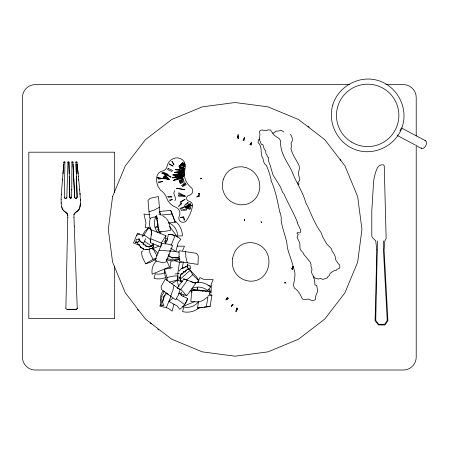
<?xml version="1.0" encoding="UTF-8"?>
<svg xmlns="http://www.w3.org/2000/svg" width="449" height="449" viewBox="0 0 449 449"><rect width="100%" height="100%" fill="white"/><g stroke="black" fill="none" stroke-linecap="round" stroke-linejoin="round"><path stroke-width="0.67" d="M73.967 217.327L73.973 214.527L75.539 212.411M71.728 189.955L71.952 161.937L72.923 161.937L73.064 164.839A86.309 0.466 87.3 0 1 73.513 173.752L73.664 176.872A86.309 0.466 87.3 0 1 74.629 196.769M71.952 161.937L71.941 162.572L72.951 162.572L72.923 161.937M71.733 189.641L71.672 197.201A0.915 0.892 0.5 0 1 70.762 198.093L70.74 198.088M62.989 173.752A86.55 0.404 -85.5 0 1 63.719 164.839L63.954 161.937L64.925 161.937L64.359 197.257A1.229 1.207 0.5 0 0 65.605 198.396A1.229 1.207 0.5 0 0 66.817 197.223L67.951 161.937L68.927 161.937L68.994 164.839A86.219 0.303 88.7 0 1 69.219 173.752M184.96 170.171L183.304 169.93L179.381 167.87L183.602 167.443L182.692 173.673L182.844 176.861L172.629 177.725L178.724 175.834L182.844 176.861L184.315 174.734L184.393 173.538L179.123 173.437L174.313 172.349L179.432 171.411L184.735 171.557M64.925 161.937L64.914 162.572L63.91 162.572L63.954 161.937M62.675 209.509L63.977 211.097A23.095 1.605 31.3 0 1 65.088 211.805L67.502 214.038M65.874 308.177L67.777 217.282M67.951 161.937L67.934 162.572L68.938 162.572M61.115 199.754L61.294 194.546M190.269 267.952L189.792 269.417L188.552 269.024L187.121 266.201L187.699 265.859L187.345 264.573L190.404 266.162L189.843 269.451L188.647 269.091L187.48 269.338L185.74 270.702L185.078 271.965L183.579 271.696L182.507 273.924L181.149 273.772L180.577 275.439M61.289 194.636L62.501 179.622M62.473 180.055L63.023 173.241A87.594 0.41 -85.5 0 1 63.769 164.222M165.911 235.725L161.264 243.044L160.933 246.928L150.353 242.656L151.711 229.995L165.911 235.725L165.361 242.191M151.274 235.169L151.711 229.995M156.948 216.856L156.712 219.572L157.969 224.163M184.393 173.538L182.664 174.027L179.123 173.437L179.639 169.604L175.407 169.638L183.085 171.277M80.393 203.403L79.894 207.371M80.118 206.074L80.309 204.256M185.055 169.475L179.381 167.87L185.229 168.078L185.297 166.444L183.624 166.467L184.202 161.691A8.929 8.929 0 0 0 172.859 158.783L170.867 160.069A10.916 10.916 0 0 0 167.129 166.001A5.983 5.983 0 0 1 162.409 171.075A7.156 7.156 0 0 0 156.954 176.193L156.707 177.4L158.357 177.669L158.256 179.028L162.936 178.584L169.054 179.297L165.574 175.245L163.891 176.687L162.936 178.584L156.645 177.911A17.084 17.084 0 0 0 158.463 187.255L160.489 190.185A14.823 14.823 0 0 1 166.601 197.857A15.491 15.491 0 0 0 175.806 207.258A6.398 6.398 0 0 1 179.252 216.188L178.893 217.17A4.198 4.198 0 0 0 181.766 222.126L182.799 222.3A4.198 4.198 0 0 0 186.419 220.521A36.779 36.779 0 0 0 192.464 206.192L190.853 205.552L185.852 207.612L185.207 206.489L179.993 208.364L180.616 209.318L190.202 203.717L190.41 203.975L185.852 207.612L189.933 209.515L190.567 207.101L185.852 207.612L190.202 203.717M190.847 205.221L185.852 207.612L190.578 204.261L190.808 205.923L185.852 207.612L190.269 208.314M150.353 242.656L150.623 240.591M182.664 174.027L179.005 174.111L178.882 179.016L173.174 180.52L178.724 177.956L183.113 178.04L178.882 179.016M174.021 285.362L172.607 291.502L172.068 292.097L171.007 295.577L170.356 296.003M169.924 268.536L171.041 260.959M175.088 273.997L177.787 273.666L179.454 262.379L182.019 261.986M182.322 268.429L183.304 261.789M143.658 249.307L143.725 248.881L140.885 247.427L138.893 244.374M181.632 295.448L181.839 294.101M209.655 293.921L211.906 295.212L210.16 306.487L197.521 308.053L198.587 301.178M206.304 307.054L207.949 296.441M80.062 206.327L79.394 208.443M171.215 245.176L175.054 235.663A28.888 23.544 -68 0 0 170.665 234.468L168.397 234.266L167 240.928L165.187 243.807M164.547 294.987L163.391 300.308L162.291 302.025M138.152 239.053L139.69 239.16L139.605 240.456L137.209 242.527L136.743 242.056L135.581 242.707L136.401 239.3L139.706 239.104L139.65 240.35L140.195 241.371L141.957 242.673L143.338 243.01L143.444 244.531L144.303 244.868M135.581 242.707L136.782 241.949L137.798 243.908L138.87 244.424L140.846 247.534L143.702 248.931L143.618 249.414L147.362 249.61L151.077 248.527L152.598 248.993L153.53 245.171L149.511 246.793L146.004 246.495L145.824 245.143M152.598 248.993L153.53 245.171M185.274 165.9L183.624 166.467L184.612 162.701M173.999 304.113L172.119 311.151L168.257 308.267L159.732 306.044L160.832 304.321M198.834 193.536L198.222 193.508L198.834 193.474M178.163 273.138L177.798 274.333L177.95 278.2L177.22 279.632L177.995 278.234L177.81 276.191M179.112 293.034L181.469 295.487L187.592 298.456L186.846 300.611A28.888 23.544 36 0 1 184.623 304.579L176.322 298.551M313.851 276.129L313.492 277.235L314.626 280.423L314.962 284.902L316.697 285.401L317.718 291.3L315.754 295.812L315.4 299.567L313.688 300.437L312.033 300.572L308.267 299.068L304.523 299.517L302.373 298.978C300.476 294.645 298.4 290.57 294.336 287.989L293.494 285.306C294.32 279.486 296.385 273.368 293.382 267.789C292.103 260.678 288.696 254.1 287.265 246.978C286.793 237.543 281.815 228.878 281.125 219.426L281.338 218.354L280.423 212.865L279.828 212.439C277.527 201.719 275.725 190.477 270.949 180.442L271.218 180.229C270.141 175.149 268.502 170.188 266.403 165.445C262.744 163.548 264.068 159.12 261.952 156.51C260.274 151.841 262.525 146.357 258.08 142.574L258.338 140.122L259.354 139.061M292.22 269.232L292.378 269.002C293.405 270.023 291.193 269.024 292.568 268.233L292.069 268.12L291.76 269.007L292.035 268.614L292.321 268.94M185.151 164.817L183.624 166.467L185.05 164.278L185.224 165.355L183.624 166.467L184.78 163.217M73.973 214.622L74.523 213.488M285.345 282.937L284.846 283.229L284.548 282.808L284.935 282.589L285.384 282.977L284.992 282.561L285.463 282.64M174.807 190.539L173.746 193.182L175.34 197.717L175.492 199.277L174.902 200.725M143.147 244.683L145.605 238.582M166.276 307.75L170.962 296.368M182.591 250.654L184.455 246.209L177.17 246.086M79.091 209.228L78.945 209.537M79.086 209.155L77.694 210.991L74.562 213.421M79.007 209.341L79.495 208.291M183.624 166.467L184.926 163.745M397.719 135.042L397.449 135.547L415.443 145.117M399.986 130.777L401.479 127.971L425.68 140.84C427.414 142.355 426.213 145.089 425.141 146.671C423.16 150.202 419.383 147.581 417.02 145.953M185.656 251.698L185.28 252.377L185.948 255.952L185.746 256.727L187.34 262.828M298.478 184.87L299.04 183.927L297.715 182.816L299.898 180.015L298.288 173.398L299.365 168.779L299.169 165.788C296.553 160.108 292.271 154.675 290.89 148.484L291.485 147.025L291.104 142.995C293.421 140.442 292.277 136.827 290.424 134.33M142.193 235.764L144.948 231.224L148.568 227.643L151.313 229.495M142.277 236.808L144.09 235.018L148.568 227.643M194.524 290.481L195.124 289.504L196 290.66L196.763 289.437L197.975 290.105L199.39 289.975L199.912 290.66M78.418 210.216L78.676 209.84M187.525 269.372L185.835 270.769L185.173 272.027L183.669 271.763L182.552 273.957L181.239 273.839L180.01 277.106L180.616 281.394L177.125 279.564M177.119 288.151L183.821 278.924L195.775 283.302L186.778 295.689L180.638 293.595M177.731 288.365L180.801 289.409L187.502 280.182M194.462 290.413L195.124 289.504L192.335 290.312M198.604 301.425L197.498 302.94A14.357 14.357 0 0 1 183.725 306.993L182.603 311.64A19.139 19.139 0 0 0 199.12 307.935M157.846 224.203L157.313 224.87L157.779 226.217L157.425 227.553L158.794 227.997L157.885 229.13L158.761 230.674M163.133 290.958C159.642 295.015 160.478 300.213 160.467 305.146L163.947 305.651M185.69 266.465L184.926 267.385L181.48 268.581M182.782 176.502L184.315 174.734L179.005 174.111L182.648 174.38M166.456 292.9L165.524 293.921L165.316 295.33L163.543 296.452L163.509 298.523L162.566 300.134L162.42 301.863L163.694 305.023M137.271 242.903L139.605 240.456L141.918 242.78L143.298 243.117L143.399 244.638L145.841 245.087L146.048 246.389L149.511 246.793L153.485 245.277M183.562 165.546L179.129 166.136L182.76 162.572L183.602 166.012L179.129 166.136L182.866 162.819M207.197 297.249L203.324 300.235A14.362 14.362 0 0 1 195.405 301.846L190.831 301.459L191.802 290.015L210.39 291.592A14.362 14.362 0 0 1 209.116 294.6M78.283 210.34L76.594 211.614M152.02 245.597L153.496 244.245M196.853 282.595L198.817 280.821L196.219 276.444L190.146 270.315L180.245 279.244L181.542 281.433A11.708 5.062 -44.7 0 0 182.782 281.276M190.146 270.315L192.744 274.693L190.286 276.904A11.708 5.062 -44.7 0 1 186.425 279.761M190.853 205.552L192.526 205.642A4.204 4.204 0 0 0 189.057 201.275A3.036 3.036 0 0 1 189.057 195.293A4.434 4.434 0 0 0 192.223 192.98L192.7 191.431A4.434 4.434 0 0 0 191.375 187.738A18.69 18.69 0 0 1 184.488 176.53A9.429 9.429 0 0 1 184.315 174.734L182.732 176.148L172.871 174.891L178.938 174.453M172.59 298.349L168.88 301.425L177.024 305.859L179.718 309.299A19.352 19.352 0 0 0 187.592 298.456M75.578 212.383L76.358 211.793M183.495 165.08L179.129 166.136L183.035 163.256M158.62 230.371L158.385 230.545L160.327 233.188M179.448 256.671L177.793 257.866L176.081 258.147L174.285 257.619L172.276 258.091L170.755 256.637L169.335 256.777L168.122 256.121M209.195 289.274L206.422 291.255L205.283 291.429M184.315 174.734L182.664 175.447L178.764 175.48L184.315 174.734L182.692 175.8L178.764 175.48L182.844 176.861L178.674 176.895L172.629 177.725L178.724 177.956M156.325 216.334L154.501 217.187L153.693 217.08L150.342 218.175L149.584 217.877L147.996 200.462L150.196 198.29L158.452 196.555L160.119 214.875M159.429 207.292L153.872 210.278L153.075 210.261L149.753 211.754L149.006 211.546M190.713 204.57L185.852 207.612L190.803 204.89M150.398 246.742L153.339 244.256A11.708 5.062 31.3 0 0 153.154 243.684M142.962 250.946L141.749 251.328A11.708 5.062 58.4 0 0 144.163 260.869L145.762 263.765L153.115 259.253L156.145 258.298M156.269 258.764L150.617 262.238L145.762 263.765M187.963 269.383L188.552 269.024L186.745 266.167L185.645 266.431L184.881 267.351L181.39 268.519L179.336 270.949L178.887 270.753M208.403 291.71L209.924 290.784M171.563 283.768L177.815 279.991A11.708 5.062 58.9 0 0 178.898 286.877M179.46 293.831L181.733 292.462M183.411 164.615L179.129 166.136L183.181 163.705M166.961 259.011L167.718 258.613L172.843 260.066L172.82 259.477L176.53 259.601L179.213 258.416M191.785 288.707L193.463 287.865A14.357 14.357 0 0 1 207.561 290.548L210.688 286.928A19.139 19.139 0 0 0 193.682 282.814M202.437 291.221L202.92 290.98M179.129 166.136L183.304 164.16M272.768 133.258L274.928 132.27L275.209 131.473L276.23 131.069L278.094 131.102L281.282 130.362L283.869 131.967M179.303 259.348C175.391 261.178 171.041 261.571 167.039 259.814M136.575 235.388L139.69 234.069M189.989 291.137L193.626 289.644L193.901 290.307M182.648 306.566L194.922 301.526M159.642 232.116L161.27 231.549M149.158 249.144L151.094 248.471L152.638 248.886M164.755 274.44L164.446 269.355L167.645 268.508A11.708 5.062 -17.6 0 1 172.388 267.733M167.241 280.76L167.05 277.583L170.244 276.736A11.708 5.062 -17.6 0 1 177.495 276.017M169.29 282.152L178.315 279.755M198.958 196.297L196.471 196.937L198.239 195.641L198.576 195.938L198.447 195.489L199.12 194.995L199.558 196.14L199.047 196.275M172.629 177.725L178.696 176.188L182.844 176.861L178.68 176.541L172.629 177.725L178.696 177.602M150.045 214.465L148.714 214.774L143.955 214.005L145.976 223.052L145.167 227.346A19.352 19.352 0 0 0 148.529 227.94M182.968 171.95L174.313 172.349L179.235 172.764L184.618 172.253L179.432 171.411M177.787 273.666L179.072 273.469M208.05 295.779L211.906 295.212M197.521 308.053L202.656 307.301M70.718 198.009L70.762 198.009A0.915 0.892 0.5 0 0 71.666 197.117M203.941 307.11L206.012 306.903M207.393 306.762L210.16 306.487M158.974 250.604L165.277 250.491L165.984 250.868L169.615 251.058L170.188 251.586M159.367 211.462L170.727 210.429L175.306 222.311L168.375 222.945M172.208 214.033L160.849 215.065L159.614 212.063M164.878 240.967L166.921 240.776M179.123 173.437L184.432 173.241M175.407 169.638L183.304 169.93M179.516 170.732L184.853 170.867M170.609 257.468L176.047 257.305L177.984 257.951M199.917 290.789L204.682 290.677L206.613 291.339M184.488 172.944L179.235 172.764L182.732 173.325M349.356 84.614L35.331 84.614A12.881 12.881 0 0 0 22.45 97.495L22.45 356.528A12.892 12.892 0 0 0 34.73 370.01L403.331 370.01A12.881 12.881 0 0 0 416.212 357.129L416.212 145.083M385.803 84.614L403.331 84.614A12.881 12.881 0 0 1 416.212 97.495L416.212 135.985M76.925 161.937L76.981 162.572L75.971 162.572L75.954 161.937L76.925 161.937L77.211 164.839A86.696 0.797 84.6 0 1 78.104 173.752M67.103 309.277L76.358 309.277A1.184 1.184 1.2 0 0 77.228 308.093M178.814 175.132L172.871 174.891L182.648 175.093L179.005 174.111M145.521 249.436L147.379 249.56M186.745 266.167L187.171 266.235M293.483 266.594L292.445 266.487L292.237 267.312L292.456 267.733L293.248 267.497L293.287 267.026L293.494 267.424M185.145 168.779L179.381 167.87M167.107 293.876L165.973 293.736A19.352 19.352 0 0 1 167.107 293.876A28.888 23.544 -67.6 0 1 168.223 294.084M169.716 250.806L179.185 252.203M179.594 170.064L183.198 170.603M207.859 285.603L211.238 286.125M244.194 138.415L244.57 137.523L243.599 139.269L244.116 139.594L243.936 140.481C243.032 140.935 242.668 139.572 243.588 139.892L243.543 139.353L244.144 139.448L244.172 138.399M179.336 172.085L182.838 172.641M158.357 177.669L162.936 178.584M163.105 178.079L169.054 179.297L165.109 175.531M158.761 214.167L159.446 214.313M170.598 248.516L171.922 248.847L175.806 251.704L178.135 242.735L180.818 239.283A19.352 19.352 0 0 0 168.397 234.266M425.074 140.683L425.68 140.84M163.329 177.574L169.054 179.297L164.71 175.84M158.98 229.473L157.885 229.13L158.929 229.551M174.403 260.661L179.454 262.379M190.864 281.624L195.775 283.302M209.829 292.445L211.12 292.883L211.271 284.077L213.168 279.643L203.902 279.418L199.928 277.594A19.352 19.352 0 0 0 197.93 282.909M183.821 278.924L187.693 280.445M163.599 177.102L169.054 179.297L164.3 176.266M143.321 235.534L137.473 233.171L133.533 242.931L139.235 245.238M150.684 238.773L161.264 243.044M168.611 222.867L170.345 223.574A14.357 14.357 0 0 1 177.613 235.955L182.395 235.921A19.139 19.139 0 0 0 174.291 220.42M163.891 176.687L169.054 179.297M178.792 259.236L179.92 259.876M162.802 215.739L165.788 218.046M144.09 235.018L146.834 236.87A11.708 5.062 31.3 0 1 150.538 239.923M144.342 241.208L151.532 246.046L149.102 246.81A11.708 5.062 58.4 0 0 149.012 247.405M187.345 264.573L187.789 265.926M180.616 281.394L179.965 277.072M227.609 298.888L226.857 298.248L227.059 299.236L225.825 300.011L226.582 298.714L227.138 299.186L227.957 298.675L227.682 298.248L228.406 298.394L227.407 297.322L226.947 298.097L227.503 298.955M155.814 216.856L156.853 217.737L157.296 218.803M421.184 148.002L421.65 148.417M63.247 210.34L67.137 213.387L67.737 214.673M163.997 241.405L165.877 243.274M158.02 253.376L152.845 248.224A11.708 5.062 -45.1 0 0 158.486 246.035M192.744 274.693L198.817 280.821M180.801 289.409L186.778 295.689M157.919 232.56L156.695 231.14A14.357 14.357 0 0 1 155.893 216.805M157.436 221.205L157.784 221.615M169.599 226.414L177.462 237.1M152.497 247.797L157.004 255.969M153.115 259.253L151.515 256.357A11.708 5.062 58.4 0 1 149.068 249.498M180.565 279.828L181.834 282.174M61.726 207.421L62.187 208.443M62.265 208.617L62.619 209.391M63.135 210.177L61.496 206.276M166.293 259.466L169.43 266.936L152.217 274.154A14.362 14.362 0 0 1 152.946 266.105L153.631 264.618A14.362 14.362 0 0 1 156.628 260.757M175.306 222.311L170.727 210.429M162.055 305.376L161.045 300.218L162.061 296.649L161.488 296.531L164.138 291.912L163.93 291.075M179.847 277.976L180.245 279.244L180.088 276.702M164.446 269.355L167.05 277.583M164.957 275.069L166.557 280.131M156.432 215.15L159.187 232.228L170.525 230.399L169.795 225.869A14.362 14.362 0 0 0 166.315 218.573M65.874 308.093L65.919 308.491A1.184 1.184 1.2 0 0 67.103 309.361L76.358 309.361A1.184 1.184 1.2 0 0 77.228 308.177L74.27 226.015M61.171 203.543L61.479 206.214M168.908 255.257L169.043 256.39A19.352 19.352 0 0 1 168.908 255.257A28.888 23.544 8.4 0 1 168.841 254.117M78.412 176.872L78.064 173.241A87.746 0.808 84.6 0 0 77.161 164.227M78.373 176.401L78.727 180.055M78.693 179.622L79.692 189.955M79.669 189.641L80.393 199.614M80.023 193.345L80.13 194.496M209.806 289.515L210.07 292.383M191.796 290.481L191.97 292.333M75.954 161.937L76.044 164.839A86.242 0.359 88.2 0 1 76.347 173.752M73.973 217.237L74.276 226.1M68.927 161.994L68.983 164.222A87.258 0.309 88.7 0 1 69.213 173.241L69.298 176.872A86.219 0.303 88.7 0 1 69.786 196.774M69.797 197.218L69.786 196.544A87.258 0.309 88.7 0 0 69.292 176.401M61.115 199.67L61.148 202.241M67.748 215.172L67.777 217.372M61.154 202.123L61.171 203.627M67.743 214.577L67.754 215.61M80.393 199.53L80.393 200.243M383.485 240.888L383.485 250.542L387.246 320.491L384.608 324.301L378.765 324.301L375.74 320.457L377.452 240.888M114.669 192.75L114.669 152.194L28.82 152.194L28.82 318.616L114.669 318.616L114.669 266.173M80.393 200.058L80.393 203.487M70.762 198.093A0.915 0.892 0.5 0 1 69.842 197.212M77.093 196.774A86.242 0.359 88.2 0 0 76.448 176.872L76.33 173.241A87.28 0.365 88.2 0 0 76.033 164.222M76.437 176.401A87.28 0.365 88.2 0 1 77.088 196.544L77.105 197.162A1.229 1.207 0.5 0 1 75.875 198.323A1.229 1.207 0.5 0 1 74.646 197.162L74.624 196.55A87.398 0.471 87.3 0 0 73.647 176.401L73.49 173.241A87.353 0.471 87.3 0 0 73.041 164.222M66.822 197.139A1.229 1.207 0.5 0 1 65.61 198.312A1.229 1.207 0.5 0 1 64.359 197.173M77.11 197.077A1.229 1.207 0.5 0 1 75.875 198.239A1.229 1.207 0.5 0 1 74.646 197.077M70.762 198.009A0.915 0.892 0.5 0 1 69.842 197.128M167.528 239.143A14.362 14.362 0 0 1 166.035 238.47M150.808 228.002A19.352 19.352 0 0 1 149.669 228.002M151.745 232.144A19.139 19.139 0 0 1 150.263 218.152M165.788 277.482A19.139 19.139 0 0 1 154.119 278.425L155.214 273.767A14.357 14.357 0 0 0 164.963 272.599M183.074 296.435A14.362 14.362 0 0 1 184.084 295.15M158.778 329.993A126.315 126.315 0 0 1 157.678 329.145M151.291 323.847A126.315 126.315 0 0 1 150.269 322.926M138.376 310.573A126.315 126.315 0 0 1 137.495 309.507M308.115 126.264A126.315 126.315 0 0 1 309.243 127.073M340.174 159.21A126.315 126.315 0 0 1 340.931 160.36M268.322 157.795C267.655 161.5 270.579 164.418 270.904 167.965L273.037 174.942L280.659 187.267L282.606 192.363L283.908 193.845C288.067 203.397 293.607 212.652 297.513 222.491L297.148 222.637L300.6 229.798L300.448 232.346L299.708 232.919L297.249 232.649L296.974 233.587L298.31 234.395L297.07 237.252L299.775 242.999L299.994 248.28L300.611 250.014L303.036 252.63L303.777 254.308L310.315 262.283L311.078 264.461L310.882 265.864L312.033 269.456C310.326 272.633 313.071 275.456 314.665 277.931L318.341 279.065L320.463 278.335L322.82 279.452L326.883 278.071L327.652 277.555L327.719 276.797L329.319 275.585L330.172 273.284L334.398 270.528L335.953 270.64L337.177 269.248L339.298 268.373L339.927 267.267L339.635 265.005L338.277 263.698L335.583 259.617L335.156 256.328L333.534 252.967L332.266 251.541L331.137 248.449L326.861 244.11L322.971 237.409L321.102 232.633C315.035 224.225 311.241 214.364 307.105 204.985L306.521 204.682L304.579 198.851C301.15 189.242 295.307 180.706 291.895 171.12C286.99 161.455 279.772 152.407 280.687 141.059L279.43 138.758L274.176 135.256L270.472 129.986L268.569 129.812L265.539 130.766L262.093 129.957L260.74 130.317L259.494 131.355L259.971 134.807L259.264 139.179L261.335 144.365L262.884 144.561L264.085 148.563L265.69 151.279L265.808 153.188L268.322 157.795M179.684 260.42L179.808 261.722L198.009 264.405L198.267 255.969L196.668 253.326L179.364 250.772L178.904 251.44L179.179 254.953L178.882 255.717L179.684 260.42M232.543 258.871C229.259 283.841 264.41 290.548 268.732 264.949C272.021 239.979 236.87 233.272 232.543 258.871M376.818 249.891L375.083 320.676L378.451 324.953L384.95 324.953L387.908 320.676L384.097 249.891L384.832 240.888L386.14 238.644L384.243 165.799L383.592 164.979A4.776 4.776 0 0 0 380.988 164.979A5.904 5.904 0 0 0 377.205 168.252A43.598 43.598 0 0 0 373.562 182.328L371.794 210.878L371.794 236.286L372.26 237.42L375.734 240.888L376.818 249.891M200.697 178.517L200.686 178.837L201.169 178.741L200.647 178.494L201.208 178.696L201.506 178.36L201.079 178.079L200.697 178.517M238.211 134.751L238.335 135.963L237.897 136.417L237.847 134.784L238.211 134.751M244.537 219.494L244.553 220.661L244.537 219.494M112.609 196.527L108.288 229.355L112.609 262.182L125.282 292.77L145.437 319.043L171.709 339.197L202.297 351.87L235.124 356.192L267.952 351.87L298.54 339.197L324.807 319.043L344.967 292.77L357.634 262.182L361.956 229.355L357.634 196.527L344.967 165.939L324.807 139.673L298.54 119.513L267.952 106.845L235.124 102.524L202.297 106.845L171.709 119.513L145.437 139.673L125.282 165.939L112.609 196.527M178.775 293.646L178.219 295.582L177.608 296.121L176.221 299.365L175.503 299.741L161.348 289.465L161.163 286.378L165.299 279.025L180.184 289.835L178.775 293.646M332.765 105.044C327.113 123.694 338.613 144.875 357.331 150.292C375.981 155.943 397.163 144.443 402.579 125.726C408.231 107.075 396.731 85.894 378.013 80.478C359.363 74.826 338.181 86.331 332.765 105.044M223.215 179.448L222.345 184.326L222.76 189.304A19.891 19.891 0 0 0 230.966 201.55L235.399 203.807L240.226 204.839L245.109 204.576A18.022 18.022 0 0 0 256.901 196.6L258.989 192.155L259.853 187.278L259.443 182.3A19.891 19.891 0 0 0 251.238 170.048L246.798 167.791L241.977 166.759L237.094 167.028A18.022 18.022 0 0 0 225.297 175.003L223.215 179.448M251.44 143.658L251.361 144.056L250.419 143.725L250.16 144.05L250.57 144.342L249.829 144.466L251.154 145.106L251.328 144.23L250.497 143.629L250.772 143.293L251.468 143.534L251.754 142.097L250.828 143.22L251.44 143.658M236.073 310.523L235.77 311.724L236.118 311.814L236.943 309.799L236.331 309.378L236.876 308.615L236.354 308.744L237.246 309.367L236.982 309.743L236.982 309.181L237.555 308.929C236.752 308.76 237.757 307.902 236.679 308.014L236.191 310.051L236.645 310.22L236.073 310.523M237.891 136.44L237.751 136.934L238.486 137.108L238.223 137.995L238.677 137.697L237.611 137.433L237.734 136.996L237.925 137.512L237.465 137.944C238.329 137.764 237.611 138.994 238.615 138.477L238.385 136.434L237.891 136.44M199.35 193.581L199.221 194.041L198.834 193.839L198.84 194.574L199.356 194.507L199.35 193.581M178.983 192.902L178.59 193.974L185.364 196.162L178.461 196.241L178.41 195.102L185.364 196.162L178.983 192.902M180.56 217.484L183.635 216.957L184.618 220.016L184.09 220.358L183.635 216.957L180.56 217.484M161.82 243.543L154.939 260.605L163.071 262.833L166.018 261.907L172.568 245.687L172.029 245.081L168.543 244.52L167.875 244.06L161.82 243.543M169.75 163.907L169.436 164.497L173.146 166.136L169.75 163.907M168.128 168.482L167.544 169.509L171.911 171.473L172.495 170.446L168.128 168.482M231.65 305.623C230.792 306.875 231.291 307.037 231.706 305.528L231.92 305.168L232.442 305.466L232.588 304.933C233.334 305.55 233.48 304.153 232.47 304.254L231.998 305.039L232.363 305.528L231.65 305.623M181.11 203.038L178.382 206.77L181.688 203.526L181.11 203.038M185.488 183.641L182.193 186.818L186.155 184.657L184.881 182.58L181.519 185.796L185.488 183.641M187.716 202.622L184.387 205.485L188.619 202.892L187.716 202.622M261.082 221.671L261.503 222.738L261.082 221.671M171.961 161.343L173.92 164.693L171.961 161.343M184.988 199.373L180.582 202.499L180.1 201.915L184.988 199.373M172.242 199.356L170.048 200.871L169.486 200.035L172.242 199.356M183.45 179.213L179.482 181.374L180.369 183.647L184.337 181.486L179.892 182.518L183.86 180.363L179.482 181.374L179.145 180.201L183.45 179.213M178.764 178.309L173.174 180.52L178.814 178.657L183.113 178.04L178.764 178.309M157.464 226.593L156.398 226.986A28.888 23.544 84.8 0 1 155.309 227.323A19.352 19.352 0 0 0 157.464 226.593M162.218 172.854L161.702 173.045L166.068 175.003L168.246 174.352L163.885 172.394L162.852 172.691L167.213 174.65L171.108 177.22L162.218 172.854M162.751 181.43L158.632 182.866L158.446 181.918L162.751 181.43M186.301 208.824L181.099 210.345L186.537 210.093L186.301 208.824M171.9 196.92L168.162 197.251L167.78 196.269L171.9 196.92M184.55 189.613L176.552 188.288L184.55 189.613M197.683 289.712L197.56 288.578A28.888 23.544 8.8 0 1 197.498 287.439A19.352 19.352 0 0 0 197.683 289.712M351.365 141.991A31.206 31.206 0 0 0 398.864 116.201A31.206 31.206 0 0 0 352.785 87.965A31.206 31.206 0 0 0 351.365 141.991"/></g></svg>
